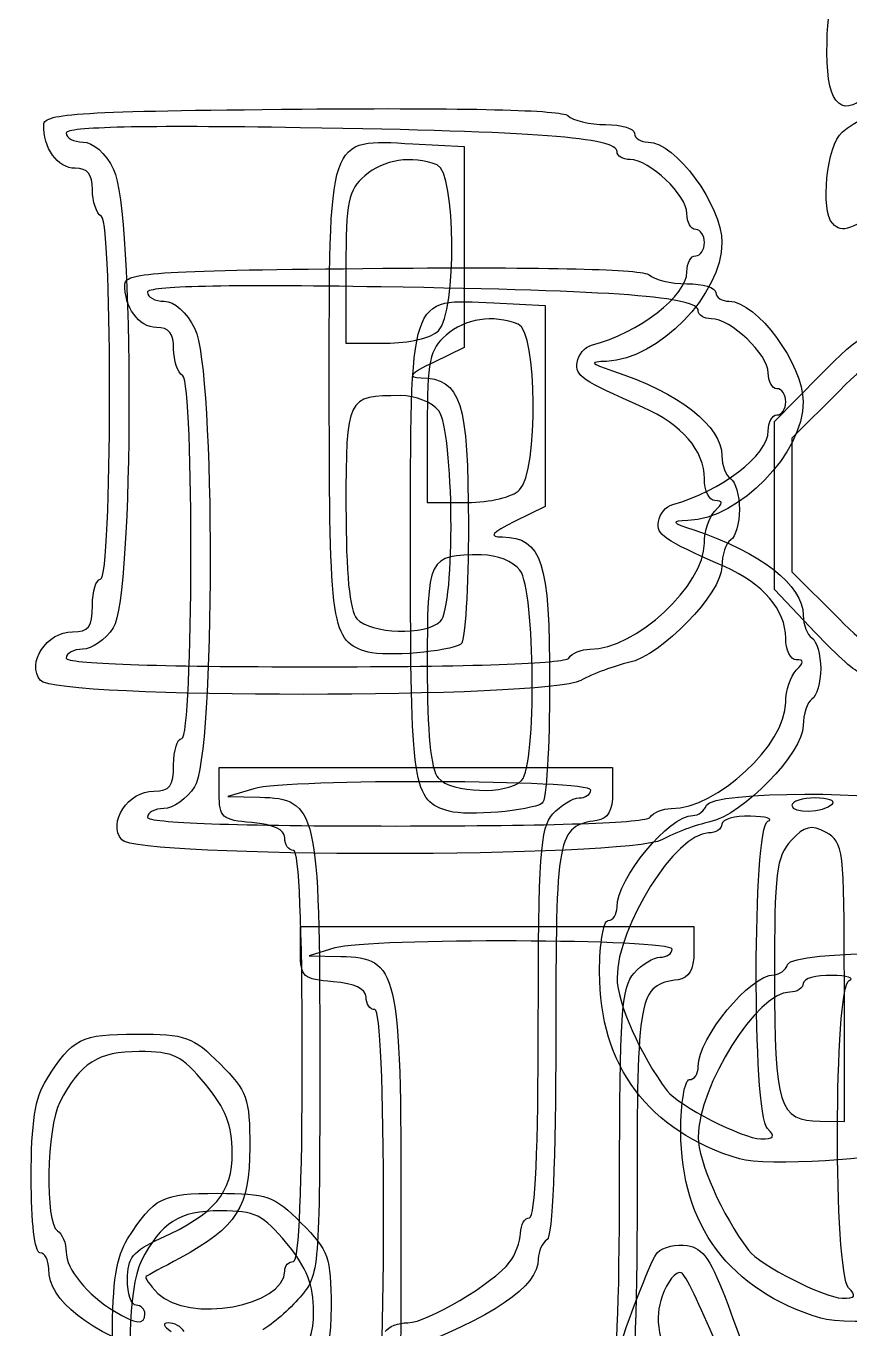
# Model space of a CAD drawing. Extents: x 0.12 to 3.39, y 0.54 to 2.4.
# Drawn here: x 0.1174 to 0.4315, y 1.133 to 1.6296 of the extents above; entities that cross this region are included whole.
import ezdxf

# ---------------------------------------------------------------- set-up
doc = ezdxf.new("R2010")
doc.units = 0
doc.layers.get('0').update_dxf_attribs({"linetype": 'CONTINUOUS'})

msp = doc.modelspace()

# ---------------------------------------------------------------- linework, layer by layer
at = {"color": 7}
for p, q in [((0.264802, 1.584708), (0.284344, 1.583697)), ((0.284344, 1.583697), (0.284344, 1.545395)), ((0.4249, 1.554254), (0.424899, 1.554253)), ((0.284344, 1.545395), (0.284344, 1.507093)), ((0.239343, 1.537473), (0.239343, 1.508698)), ((0.295779, 1.524028), (0.31532, 1.523017)), ((0.31532, 1.523017), (0.31532, 1.484715)), ((0.274581, 1.513459), (0.274581, 1.513459)), ((0.239343, 1.508698), (0.254581, 1.508698)), ((0.284344, 1.507093), (0.272677, 1.501389)), ((0.402677, 1.478841), (0.420177, 1.496571)), ((0.427459, 1.490582), (0.409343, 1.472466)), ((0.31532, 1.484715), (0.31532, 1.446413)), ((0.270319, 1.476793), (0.270319, 1.448018)), ((0.402677, 1.446862), (0.402677, 1.478841)), ((0.409343, 1.472466), (0.409343, 1.447031)), ((0.305557, 1.452779), (0.305558, 1.452779)), ((0.270319, 1.448018), (0.285557, 1.448018)), ((0.31532, 1.446413), (0.303653, 1.440709)), ((0.402677, 1.414883), (0.402677, 1.446862)), ((0.409343, 1.447031), (0.409343, 1.421596)), ((0.409343, 1.421596), (0.427459, 1.40348)), ((0.418231, 1.398455), (0.402677, 1.414883)), ((0.275344, 1.402698), (0.275344, 1.402698)), ((0.24776, 1.390997), (0.24776, 1.390998)), ((0.324344, 1.388698), (0.324344, 1.388698)), ((0.122894, 1.380101), (0.122894, 1.380103)), ((0.19101, 1.337031), (0.19101, 1.347031)), ((0.19101, 1.347031), (0.26601, 1.347031)), ((0.26601, 1.347031), (0.34101, 1.347031)), ((0.34101, 1.347031), (0.34101, 1.337349)), ((0.30632, 1.342018), (0.30632, 1.342018)), ((0.204171, 1.338873), (0.194344, 1.335938)), ((0.194344, 1.335938), (0.20646, 1.335651)), ((0.424831, 1.333074), (0.424831, 1.333074)), ((0.278736, 1.330317), (0.278736, 1.330318)), ((0.35532, 1.328018), (0.35532, 1.328018)), ((0.15387, 1.319421), (0.15387, 1.319423)), ((0.221987, 1.276351), (0.221987, 1.286351)), ((0.221987, 1.286351), (0.296987, 1.286351)), ((0.296987, 1.286351), (0.371987, 1.286351)), ((0.371987, 1.286351), (0.371987, 1.276669)), ((0.235147, 1.278193), (0.22532, 1.275258)), ((0.22532, 1.275258), (0.237437, 1.274971)), ((0.429344, 1.212031), (0.429344, 1.265247)), ((0.429344, 1.265247), (0.429344, 1.265247)), ((0.420177, 1.212158), (0.429344, 1.212031)), ((0.40001, 1.209364), (0.40001, 1.209364)), ((0.389344, 1.197776), (0.389344, 1.197776)), ((0.430987, 1.148684), (0.430987, 1.148684)), ((0.162677, 1.138698), (0.162677, 1.138698)), ((0.42032, 1.137096), (0.42032, 1.137096))]:
    msp.add_line(p, q, dxfattribs=at)
for points in [[(0.422728, 1.619426), (0.422794, 1.640992), (0.424222, 1.643284), (0.44101, 1.648697)], [(0.43983, 1.605118), (0.428989, 1.593482), (0.422668, 1.598771), (0.422728, 1.619426)], [(0.42851, 1.589154), (0.437637, 1.5967), (0.464342, 1.608698), (0.472012, 1.608698)], [(0.124123, 1.592031), (0.124313, 1.596336), (0.137977, 1.597154), (0.222459, 1.597916)], [(0.222459, 1.597916), (0.285608, 1.598484), (0.32178, 1.597594), (0.323959, 1.595416)], [(0.323959, 1.595416), (0.32582, 1.593554), (0.332294, 1.592031), (0.338344, 1.592031)], [(0.136127, 1.575364), (0.129386, 1.575364), (0.123734, 1.583212), (0.124123, 1.592031)], [(0.221844, 1.590827), (0.161899, 1.591777), (0.132677, 1.591113), (0.132677, 1.588802)], [(0.342677, 1.581695), (0.342677, 1.587099), (0.31234, 1.589392), (0.221844, 1.590827)], [(0.232991, 1.489154), (0.232984, 1.589336), (0.232009, 1.586405), (0.264802, 1.584708)], [(0.338344, 1.592031), (0.344394, 1.592031), (0.349344, 1.590531), (0.349344, 1.588698)], [(0.424899, 1.554253), (0.420082, 1.55907), (0.422697, 1.584348), (0.42851, 1.589154)], [(0.132677, 1.588802), (0.132677, 1.586911), (0.135567, 1.585364), (0.1391, 1.585364)], [(0.1391, 1.585364), (0.142974, 1.585364), (0.147602, 1.581194), (0.150766, 1.574852)], [(0.349344, 1.588698), (0.349344, 1.586864), (0.351662, 1.585364), (0.354495, 1.585364)], [(0.354495, 1.585364), (0.364934, 1.585364), (0.382677, 1.56123), (0.382677, 1.547031)], [(0.27407, 1.576674), (0.264403, 1.580384), (0.253771, 1.578763), (0.24652, 1.572473)], [(0.347652, 1.578698), (0.344916, 1.578698), (0.342677, 1.580047), (0.342677, 1.581695)], [(0.142677, 1.567228), (0.142677, 1.573093), (0.140849, 1.575364), (0.136127, 1.575364)], [(0.150766, 1.574852), (0.158634, 1.55908), (0.158517, 1.412289), (0.150627, 1.400247)], [(0.274581, 1.513459), (0.281748, 1.520626), (0.281318, 1.573893), (0.27407, 1.576674)], [(0.369344, 1.558096), (0.369344, 1.565084), (0.355009, 1.578698), (0.347652, 1.578698)], [(0.24652, 1.572473), (0.240208, 1.566999), (0.239343, 1.562781), (0.239343, 1.537473)], [(0.146113, 1.556967), (0.144223, 1.558135), (0.142677, 1.562752), (0.142677, 1.567228)], [(0.447361, 1.562167), (0.431751, 1.551632), (0.428623, 1.55053), (0.4249, 1.554254)], [(0.145769, 1.418698), (0.150177, 1.418698), (0.150514, 1.554247), (0.146113, 1.556967)], [(0.372677, 1.552031), (0.370844, 1.552031), (0.369344, 1.55476), (0.369344, 1.558096)], [(0.37601, 1.547031), (0.37601, 1.549781), (0.37451, 1.552031), (0.372677, 1.552031)], [(0.382677, 1.547031), (0.382677, 1.527414), (0.358428, 1.502439), (0.338729, 1.501768)], [(0.372677, 1.542031), (0.37451, 1.542031), (0.37601, 1.544281), (0.37601, 1.547031)], [(0.369344, 1.535945), (0.369344, 1.539292), (0.370844, 1.542031), (0.372677, 1.542031)], [(0.155099, 1.531351), (0.155289, 1.535656), (0.168953, 1.536474), (0.253435, 1.537236)], [(0.253435, 1.537236), (0.316584, 1.537804), (0.352757, 1.536914), (0.354935, 1.534736)], [(0.332968, 1.507927), (0.351213, 1.512801), (0.369344, 1.526766), (0.369344, 1.535945)], [(0.354935, 1.534736), (0.356797, 1.532874), (0.36327, 1.531351), (0.36932, 1.531351)], [(0.167104, 1.514684), (0.160363, 1.514684), (0.15471, 1.522532), (0.155099, 1.531351)], [(0.25282, 1.530147), (0.192875, 1.531097), (0.163653, 1.530433), (0.163653, 1.528122)], [(0.373653, 1.521015), (0.373653, 1.526419), (0.343316, 1.528712), (0.25282, 1.530147)], [(0.36932, 1.531351), (0.37537, 1.531351), (0.38032, 1.529851), (0.38032, 1.528018)], [(0.163653, 1.528122), (0.163653, 1.526231), (0.166543, 1.524684), (0.170076, 1.524684)], [(0.170076, 1.524684), (0.173951, 1.524684), (0.178579, 1.520514), (0.181742, 1.514172)], [(0.263967, 1.428474), (0.26396, 1.528656), (0.262985, 1.525725), (0.295779, 1.524028)], [(0.38032, 1.528018), (0.38032, 1.526184), (0.382638, 1.524684), (0.385471, 1.524684)], [(0.385471, 1.524684), (0.39591, 1.524684), (0.413653, 1.50055), (0.413653, 1.486351)], [(0.305047, 1.515994), (0.29538, 1.519704), (0.284748, 1.518083), (0.277496, 1.511793)], [(0.378628, 1.518018), (0.375892, 1.518018), (0.373653, 1.519367), (0.373653, 1.521015)], [(0.173653, 1.506548), (0.173653, 1.512413), (0.171825, 1.514684), (0.167104, 1.514684)], [(0.305558, 1.452779), (0.312724, 1.459946), (0.312294, 1.513213), (0.305047, 1.515994)], [(0.40032, 1.497416), (0.40032, 1.504404), (0.385986, 1.518018), (0.378628, 1.518018)], [(0.420177, 1.496571), (0.436271, 1.512877), (0.439245, 1.514484), (0.457186, 1.516569)], [(0.181742, 1.514172), (0.18961, 1.4984), (0.189493, 1.351609), (0.181604, 1.339567)], [(0.254581, 1.508698), (0.263343, 1.508698), (0.271843, 1.510721), (0.274581, 1.513459)], [(0.277496, 1.511793), (0.271184, 1.506319), (0.270319, 1.502101), (0.270319, 1.476793)], [(0.177089, 1.496287), (0.175199, 1.497455), (0.173653, 1.502072), (0.173653, 1.506548)], [(0.327485, 1.501393), (0.327911, 1.504295), (0.330378, 1.507235), (0.332968, 1.507927)], [(0.453857, 1.508698), (0.448275, 1.508698), (0.43967, 1.502792), (0.427459, 1.490582)], [(0.272677, 1.501389), (0.263679, 1.496989), (0.262608, 1.495648), (0.267994, 1.495524)], [(0.352677, 1.484232), (0.329001, 1.494674), (0.326726, 1.496223), (0.327485, 1.501393)], [(0.338729, 1.501768), (0.331999, 1.501539), (0.332291, 1.50108), (0.34101, 1.498191)], [(0.176745, 1.358018), (0.181153, 1.358018), (0.181491, 1.493567), (0.177089, 1.496287)], [(0.267994, 1.495524), (0.283195, 1.495175), (0.28601, 1.486417), (0.28601, 1.439465)], [(0.34101, 1.498191), (0.366487, 1.489748), (0.382677, 1.477128), (0.382677, 1.465712)], [(0.403653, 1.491351), (0.40182, 1.491351), (0.40032, 1.49408), (0.40032, 1.497416)], [(0.406987, 1.486351), (0.406987, 1.489101), (0.405487, 1.491351), (0.403653, 1.491351)], [(0.24776, 1.390998), (0.233746, 1.394853), (0.232996, 1.399835), (0.232991, 1.489154)], [(0.260082, 1.488698), (0.239591, 1.488698), (0.239344, 1.488195), (0.239344, 1.446534)], [(0.274704, 1.482864), (0.272185, 1.486183), (0.265881, 1.488698), (0.260082, 1.488698)], [(0.413653, 1.486351), (0.413653, 1.466734), (0.389405, 1.441759), (0.369706, 1.441088)], [(0.403653, 1.481351), (0.405487, 1.481351), (0.406987, 1.483601), (0.406987, 1.486351)], [(0.275344, 1.402698), (0.281105, 1.408459), (0.280573, 1.475133), (0.274704, 1.482864)], [(0.37601, 1.456993), (0.37601, 1.467672), (0.36738, 1.477747), (0.352677, 1.484232)], [(0.40032, 1.475265), (0.40032, 1.478612), (0.40182, 1.481351), (0.403653, 1.481351)], [(0.363944, 1.447247), (0.382189, 1.452121), (0.40032, 1.466086), (0.40032, 1.475265)], [(0.382677, 1.465712), (0.382677, 1.462071), (0.384177, 1.458164), (0.38601, 1.457031)], [(0.38001, 1.448698), (0.37781, 1.448698), (0.37601, 1.45243), (0.37601, 1.456993)], [(0.38601, 1.457031), (0.387844, 1.455898), (0.389344, 1.450648), (0.389344, 1.445364)], [(0.285557, 1.448018), (0.294319, 1.448018), (0.302819, 1.450041), (0.305557, 1.452779)], [(0.239344, 1.446534), (0.239344, 1.420786), (0.240696, 1.40688), (0.243511, 1.403684)], [(0.358461, 1.440713), (0.358887, 1.443615), (0.361355, 1.446555), (0.363944, 1.447247)], [(0.38001, 1.444698), (0.383121, 1.447809), (0.383121, 1.448698), (0.38001, 1.448698)], [(0.389344, 1.445364), (0.389344, 1.440081), (0.387844, 1.434831), (0.38601, 1.433698)], [(0.303653, 1.440709), (0.294655, 1.436309), (0.293584, 1.434968), (0.29897, 1.434844)], [(0.383653, 1.423552), (0.359977, 1.433994), (0.357703, 1.435543), (0.358461, 1.440713)], [(0.369706, 1.441088), (0.362975, 1.440859), (0.363267, 1.4404), (0.371986, 1.437511)], [(0.37601, 1.432512), (0.37601, 1.437014), (0.37781, 1.442498), (0.38001, 1.444698)], [(0.28601, 1.439465), (0.28601, 1.415426), (0.284742, 1.394974), (0.283192, 1.394016)], [(0.371986, 1.437511), (0.397464, 1.429068), (0.413653, 1.416448), (0.413653, 1.405032)], [(0.29897, 1.434844), (0.314172, 1.434495), (0.316987, 1.425737), (0.316987, 1.378785)], [(0.332362, 1.392031), (0.349753, 1.392031), (0.37601, 1.416382), (0.37601, 1.432512)], [(0.38601, 1.433698), (0.384177, 1.432564), (0.382677, 1.428037), (0.382677, 1.423635)], [(0.278736, 1.330318), (0.264722, 1.334173), (0.263972, 1.339155), (0.263967, 1.428474)], [(0.291059, 1.428018), (0.270567, 1.428018), (0.27032, 1.427515), (0.27032, 1.385854)], [(0.30568, 1.422184), (0.303161, 1.425503), (0.296857, 1.428018), (0.291059, 1.428018)], [(0.30632, 1.342018), (0.312081, 1.347779), (0.311549, 1.414453), (0.30568, 1.422184)], [(0.382677, 1.423635), (0.382677, 1.413351), (0.359677, 1.389627), (0.347101, 1.38694)], [(0.406987, 1.396313), (0.406987, 1.406992), (0.398356, 1.417067), (0.383653, 1.423552)], [(0.142677, 1.408698), (0.142677, 1.414198), (0.144068, 1.418698), (0.145769, 1.418698)], [(0.135146, 1.398698), (0.141292, 1.398698), (0.142677, 1.400537), (0.142677, 1.408698)], [(0.243511, 1.403684), (0.24862, 1.39788), (0.269868, 1.397222), (0.275344, 1.402698)], [(0.413653, 1.405032), (0.413653, 1.401391), (0.415153, 1.397484), (0.416986, 1.396351)], [(0.427459, 1.40348), (0.437423, 1.393516), (0.448584, 1.385364), (0.452262, 1.385364)], [(0.122894, 1.380103), (0.117379, 1.386748), (0.125253, 1.398698), (0.135146, 1.398698)], [(0.150627, 1.400247), (0.147666, 1.395728), (0.142416, 1.392031), (0.138961, 1.392031)], [(0.410987, 1.388018), (0.408787, 1.388018), (0.406987, 1.39175), (0.406987, 1.396313)], [(0.416986, 1.396351), (0.41882, 1.395218), (0.42032, 1.389968), (0.42032, 1.384684)], [(0.435175, 1.383418), (0.434411, 1.382654), (0.426785, 1.38942), (0.418231, 1.398455)], [(0.138961, 1.392031), (0.135505, 1.392031), (0.132677, 1.390531), (0.132677, 1.388698)], [(0.283192, 1.394016), (0.278465, 1.391094), (0.254752, 1.389074), (0.24776, 1.390997)], [(0.324344, 1.388698), (0.325477, 1.390531), (0.329085, 1.392031), (0.332362, 1.392031)], [(0.132677, 1.388698), (0.132677, 1.386553), (0.166501, 1.385364), (0.227481, 1.385364)], [(0.227481, 1.385364), (0.287087, 1.385364), (0.323049, 1.386602), (0.324344, 1.388698)], [(0.27032, 1.385854), (0.27032, 1.360106), (0.271672, 1.3462), (0.274487, 1.343004)], [(0.347101, 1.38694), (0.341918, 1.385832), (0.333695, 1.382774), (0.328829, 1.380145)], [(0.410987, 1.384018), (0.414098, 1.387129), (0.414098, 1.388018), (0.410987, 1.388018)], [(0.406987, 1.371832), (0.406987, 1.376334), (0.408787, 1.381818), (0.410987, 1.384018)], [(0.42032, 1.384684), (0.42032, 1.379401), (0.41882, 1.374151), (0.416986, 1.373018)], [(0.328829, 1.380145), (0.315838, 1.373125), (0.128716, 1.373087), (0.122894, 1.380101)], [(0.316987, 1.378785), (0.316987, 1.354746), (0.315719, 1.334294), (0.314169, 1.333336)], [(0.363338, 1.331351), (0.38073, 1.331351), (0.406987, 1.355702), (0.406987, 1.371832)], [(0.416986, 1.373018), (0.415153, 1.371884), (0.413653, 1.367357), (0.413653, 1.362955)], [(0.413653, 1.362955), (0.413653, 1.352671), (0.390653, 1.328947), (0.378077, 1.32626)], [(0.173653, 1.348018), (0.173653, 1.353518), (0.175044, 1.358018), (0.176745, 1.358018)], [(0.166122, 1.338018), (0.172268, 1.338018), (0.173653, 1.339857), (0.173653, 1.348018)], [(0.332677, 1.338401), (0.332677, 1.34233), (0.217167, 1.342754), (0.204171, 1.338873)], [(0.274487, 1.343004), (0.279596, 1.3372), (0.300844, 1.336542), (0.30632, 1.342018)], [(0.15387, 1.319423), (0.148356, 1.326068), (0.156229, 1.338018), (0.166122, 1.338018)], [(0.181604, 1.339567), (0.178643, 1.335048), (0.173393, 1.331351), (0.169937, 1.331351)], [(0.20351, 1.325996), (0.192074, 1.326943), (0.19101, 1.327881), (0.19101, 1.337031)], [(0.328194, 1.335364), (0.330659, 1.335364), (0.332677, 1.336731), (0.332677, 1.338401)], [(0.34101, 1.337349), (0.34101, 1.330574), (0.339209, 1.327402), (0.335011, 1.326786)], [(0.376747, 1.332573), (0.378597, 1.338125), (0.450038, 1.338281), (0.451886, 1.332738)], [(0.169937, 1.331351), (0.166481, 1.331351), (0.163654, 1.329851), (0.163654, 1.328018)], [(0.20646, 1.335651), (0.228328, 1.335134), (0.229344, 1.33072), (0.22934, 1.236315)], [(0.314169, 1.333336), (0.309441, 1.330414), (0.285728, 1.328394), (0.278736, 1.330317)], [(0.318194, 1.329268), (0.321228, 1.332621), (0.325728, 1.335364), (0.328194, 1.335364)], [(0.35532, 1.328018), (0.356453, 1.329851), (0.360061, 1.331351), (0.363338, 1.331351)], [(0.371566, 1.328693), (0.373705, 1.328696), (0.376036, 1.330442), (0.376747, 1.332573)], [(0.418233, 1.335364), (0.413344, 1.335364), (0.409344, 1.334115), (0.409344, 1.332588)], [(0.409344, 1.332588), (0.409344, 1.329341), (0.42148, 1.329722), (0.424831, 1.333074)], [(0.424831, 1.333074), (0.426091, 1.334334), (0.423121, 1.335364), (0.418233, 1.335364)], [(0.163654, 1.328018), (0.163654, 1.325873), (0.197477, 1.324684), (0.258457, 1.324684)], [(0.21601, 1.320163), (0.21601, 1.323302), (0.211687, 1.32532), (0.20351, 1.325996)], [(0.258457, 1.324684), (0.318063, 1.324684), (0.354025, 1.325922), (0.35532, 1.328018)], [(0.312677, 1.249269), (0.312677, 1.313359), (0.313409, 1.323982), (0.318194, 1.329268)], [(0.335011, 1.326786), (0.319831, 1.324558), (0.319344, 1.321968), (0.319344, 1.243486)], [(0.342677, 1.293743), (0.342677, 1.304661), (0.362533, 1.328684), (0.371566, 1.328693)], [(0.378077, 1.32626), (0.372894, 1.325152), (0.364672, 1.322094), (0.359805, 1.319465)], [(0.39351, 1.328434), (0.387552, 1.328579), (0.382677, 1.327198), (0.382677, 1.325364)], [(0.400177, 1.32649), (0.402469, 1.327414), (0.399469, 1.32829), (0.39351, 1.328434)], [(0.40001, 1.209364), (0.394217, 1.215158), (0.394372, 1.324147), (0.400177, 1.32649)], [(0.377526, 1.322031), (0.365221, 1.322031), (0.342677, 1.286306), (0.342677, 1.266805)], [(0.382677, 1.325364), (0.382677, 1.323531), (0.380359, 1.322031), (0.377526, 1.322031)], [(0.422359, 1.322201), (0.416617, 1.325274), (0.414245, 1.324727), (0.409026, 1.319124)], [(0.429344, 1.265247), (0.429344, 1.315859), (0.429001, 1.318646), (0.422359, 1.322201)], [(0.359805, 1.319465), (0.346814, 1.312445), (0.159692, 1.312407), (0.15387, 1.319421)], [(0.219344, 1.315364), (0.21751, 1.315364), (0.21601, 1.317524), (0.21601, 1.320163)], [(0.409026, 1.319124), (0.403429, 1.313117), (0.402677, 1.306947), (0.402677, 1.26703)], [(0.222677, 1.237031), (0.222677, 1.287031), (0.221471, 1.315364), (0.219344, 1.315364)], [(0.339344, 1.288698), (0.341177, 1.288698), (0.342677, 1.290968), (0.342677, 1.293743)], [(0.33601, 1.269013), (0.33601, 1.279914), (0.337498, 1.288698), (0.339344, 1.288698)], [(0.363653, 1.277721), (0.363653, 1.28165), (0.248144, 1.282074), (0.235147, 1.278193)], [(0.234487, 1.265316), (0.22305, 1.266263), (0.221987, 1.267201), (0.221987, 1.276351)], [(0.35917, 1.274684), (0.361636, 1.274684), (0.363653, 1.276051), (0.363653, 1.277721)], [(0.371987, 1.276669), (0.371987, 1.269894), (0.370185, 1.266722), (0.365988, 1.266106)], [(0.407723, 1.271893), (0.409573, 1.277445), (0.481014, 1.277601), (0.482862, 1.272058)], [(0.237437, 1.274971), (0.259304, 1.274454), (0.26032, 1.27004), (0.260316, 1.175635)], [(0.34917, 1.268588), (0.352204, 1.271941), (0.356704, 1.274684), (0.35917, 1.274684)], [(0.402542, 1.268013), (0.404681, 1.268016), (0.407012, 1.269762), (0.407723, 1.271893)], [(0.389344, 1.197776), (0.354651, 1.20832), (0.33601, 1.233217), (0.33601, 1.269013)], [(0.342677, 1.266805), (0.342677, 1.257366), (0.351613, 1.237256), (0.361831, 1.223698)], [(0.343653, 1.188589), (0.343653, 1.252679), (0.344385, 1.263302), (0.34917, 1.268588)], [(0.373653, 1.233063), (0.373653, 1.243981), (0.39351, 1.268004), (0.402542, 1.268013)], [(0.402677, 1.26703), (0.402677, 1.217791), (0.404404, 1.212376), (0.420177, 1.212158)], [(0.424487, 1.267754), (0.418528, 1.267899), (0.413653, 1.266518), (0.413653, 1.264684)], [(0.431153, 1.26581), (0.433445, 1.266734), (0.430445, 1.26761), (0.424487, 1.267754)], [(0.246987, 1.259483), (0.246987, 1.262622), (0.242663, 1.26464), (0.234487, 1.265316)], [(0.365988, 1.266106), (0.350807, 1.263878), (0.35032, 1.261288), (0.35032, 1.182806)], [(0.408502, 1.261351), (0.396197, 1.261351), (0.373653, 1.225626), (0.373653, 1.206125)], [(0.413653, 1.264684), (0.413653, 1.262851), (0.411335, 1.261351), (0.408502, 1.261351)], [(0.430987, 1.148684), (0.425193, 1.154478), (0.425348, 1.263467), (0.431153, 1.26581)], [(0.25032, 1.254684), (0.248487, 1.254684), (0.246987, 1.256844), (0.246987, 1.259483)], [(0.253653, 1.176351), (0.253653, 1.226351), (0.252448, 1.254684), (0.25032, 1.254684)], [(0.309344, 1.175364), (0.311466, 1.175364), (0.312677, 1.202221), (0.312677, 1.249269)], [(0.125134, 1.227982), (0.135345, 1.243941), (0.138154, 1.245364), (0.159439, 1.245364)], [(0.159439, 1.245364), (0.178389, 1.245364), (0.180903, 1.244471), (0.191344, 1.234031)], [(0.319344, 1.243486), (0.319344, 1.197485), (0.318071, 1.168305), (0.31601, 1.167031)], [(0.16053, 1.238698), (0.144792, 1.238698), (0.138004, 1.234387), (0.130272, 1.219483)], [(0.185768, 1.226272), (0.176712, 1.237258), (0.173788, 1.238698), (0.16053, 1.238698)], [(0.219344, 1.158698), (0.221471, 1.158698), (0.222677, 1.187031), (0.222677, 1.237031)], [(0.191344, 1.234031), (0.201773, 1.223602), (0.202677, 1.221064), (0.202677, 1.202219)], [(0.22934, 1.236315), (0.229336, 1.155426), (0.229179, 1.153518), (0.22184, 1.145099)], [(0.37032, 1.228018), (0.372153, 1.228018), (0.373653, 1.230288), (0.373653, 1.233063)], [(0.119344, 1.190482), (0.119344, 1.211801), (0.120795, 1.2212), (0.125134, 1.227982)], [(0.366987, 1.208333), (0.366987, 1.219234), (0.368474, 1.228018), (0.37032, 1.228018)], [(0.19601, 1.200186), (0.19601, 1.210517), (0.193514, 1.216873), (0.185768, 1.226272)], [(0.361831, 1.223698), (0.36606, 1.218087), (0.390616, 1.205522), (0.39751, 1.205441)], [(0.130272, 1.219483), (0.125235, 1.209774), (0.124546, 1.173329), (0.129344, 1.170364)], [(0.42032, 1.137096), (0.385627, 1.14764), (0.366987, 1.172537), (0.366987, 1.208333)], [(0.39751, 1.205441), (0.402566, 1.205385), (0.403121, 1.206253), (0.40001, 1.209364)], [(0.202677, 1.202219), (0.202677, 1.179445), (0.197815, 1.171746), (0.17601, 1.159988)], [(0.373653, 1.206125), (0.373653, 1.196686), (0.382589, 1.176576), (0.392808, 1.163018)], [(0.16851, 1.167424), (0.189421, 1.176969), (0.19601, 1.184818), (0.19601, 1.200186)], [(0.45013, 1.201485), (0.446313, 1.197668), (0.399164, 1.194791), (0.389344, 1.197776)], [(0.122677, 1.162031), (0.120715, 1.162031), (0.119344, 1.173737), (0.119344, 1.190482)], [(0.34032, 1.114684), (0.342442, 1.114684), (0.343653, 1.141541), (0.343653, 1.188589)], [(0.15611, 1.167302), (0.166321, 1.183261), (0.16913, 1.184684), (0.190415, 1.184684)], [(0.190415, 1.184684), (0.209366, 1.184684), (0.21188, 1.183791), (0.22232, 1.173351)], [(0.35032, 1.182806), (0.35032, 1.136805), (0.349048, 1.107625), (0.346987, 1.106351)], [(0.191506, 1.178018), (0.175768, 1.178018), (0.16898, 1.173707), (0.161248, 1.158803)], [(0.216744, 1.165592), (0.207688, 1.176578), (0.204764, 1.178018), (0.191506, 1.178018)], [(0.22232, 1.173351), (0.232749, 1.162922), (0.233653, 1.160384), (0.233653, 1.141539)], [(0.25032, 1.098018), (0.252448, 1.098018), (0.253653, 1.126351), (0.253653, 1.176351)], [(0.260316, 1.175635), (0.260313, 1.094746), (0.260155, 1.092838), (0.252816, 1.084419)], [(0.305904, 1.169531), (0.30596, 1.172739), (0.30751, 1.175364), (0.309344, 1.175364)], [(0.129344, 1.170364), (0.131177, 1.169231), (0.132677, 1.165622), (0.132677, 1.162344)], [(0.15032, 1.129802), (0.15032, 1.151121), (0.151771, 1.16052), (0.15611, 1.167302)], [(0.15601, 1.151875), (0.15601, 1.160013), (0.158176, 1.162707), (0.16851, 1.167424)], [(0.301738, 1.158411), (0.303971, 1.161319), (0.305846, 1.166323), (0.305904, 1.169531)], [(0.31601, 1.167031), (0.314177, 1.165898), (0.312677, 1.162606), (0.312677, 1.159717)], [(0.12601, 1.155874), (0.12601, 1.159261), (0.12451, 1.162031), (0.122677, 1.162031)], [(0.132677, 1.162344), (0.132677, 1.155817), (0.140708, 1.145935), (0.151058, 1.139727)], [(0.226987, 1.139506), (0.226987, 1.149837), (0.224491, 1.156193), (0.216744, 1.165592)], [(0.340761, 1.117816), (0.348232, 1.140148), (0.356046, 1.160108), (0.358126, 1.162174)], [(0.358126, 1.162174), (0.360206, 1.164239), (0.365313, 1.165427), (0.369474, 1.164813)], [(0.369474, 1.164813), (0.375408, 1.163939), (0.378759, 1.159022), (0.385006, 1.142031)], [(0.392808, 1.163018), (0.397036, 1.157407), (0.421592, 1.144842), (0.428487, 1.144761)], [(0.161248, 1.158803), (0.156211, 1.149094), (0.155522, 1.112649), (0.16032, 1.109684)], [(0.17601, 1.159988), (0.169594, 1.156529), (0.16379, 1.153394), (0.163114, 1.153023)], [(0.21601, 1.155126), (0.21601, 1.157091), (0.21751, 1.158698), (0.219344, 1.158698)], [(0.312677, 1.159717), (0.312677, 1.149044), (0.295523, 1.13741), (0.26011, 1.124062)], [(0.26294, 1.135364), (0.270311, 1.135364), (0.295553, 1.150359), (0.301738, 1.158411)], [(0.167677, 1.123339), (0.141584, 1.131548), (0.12601, 1.143709), (0.12601, 1.155874)], [(0.163114, 1.153023), (0.162437, 1.152652), (0.164489, 1.149743), (0.167673, 1.146559)], [(0.167673, 1.146559), (0.179189, 1.135042), (0.21601, 1.141568), (0.21601, 1.155126)], [(0.367164, 1.154425), (0.365113, 1.155108), (0.361833, 1.151072), (0.359875, 1.145455)], [(0.397912, 1.081198), (0.389355, 1.107735), (0.370171, 1.153422), (0.367164, 1.154425)], [(0.159344, 1.142031), (0.15751, 1.142031), (0.15601, 1.146461), (0.15601, 1.151875)], [(0.428487, 1.144761), (0.433542, 1.144705), (0.434098, 1.145573), (0.430987, 1.148684)], [(0.22184, 1.145099), (0.217717, 1.140369), (0.211344, 1.13479), (0.207677, 1.1327)], [(0.359875, 1.145455), (0.356864, 1.13682), (0.357955, 1.130616), (0.366935, 1.105303)], [(0.151058, 1.139727), (0.159376, 1.134738), (0.162677, 1.134445), (0.162677, 1.138698)], [(0.162677, 1.138698), (0.162677, 1.140531), (0.161177, 1.142031), (0.159344, 1.142031)], [(0.199487, 1.106744), (0.220398, 1.116289), (0.226987, 1.124138), (0.226987, 1.139506)], [(0.233653, 1.141539), (0.233653, 1.118765), (0.228792, 1.111066), (0.206987, 1.099308)], [(0.385006, 1.142031), (0.405129, 1.087292), (0.410132, 1.075365), (0.412968, 1.075365)], [(0.481106, 1.140805), (0.47729, 1.136988), (0.430141, 1.134111), (0.42032, 1.137096)], [(0.171647, 1.135313), (0.169262, 1.13528), (0.169673, 1.133973), (0.172677, 1.132031)], [(0.177677, 1.132031), (0.176544, 1.133864), (0.17383, 1.135341), (0.171647, 1.135313)], [(0.254344, 1.132031), (0.255477, 1.133864), (0.259345, 1.135364), (0.26294, 1.135364)]]:
    msp.add_open_spline(points, degree=3, dxfattribs=at)

doc.saveas('drawing.dxf')
